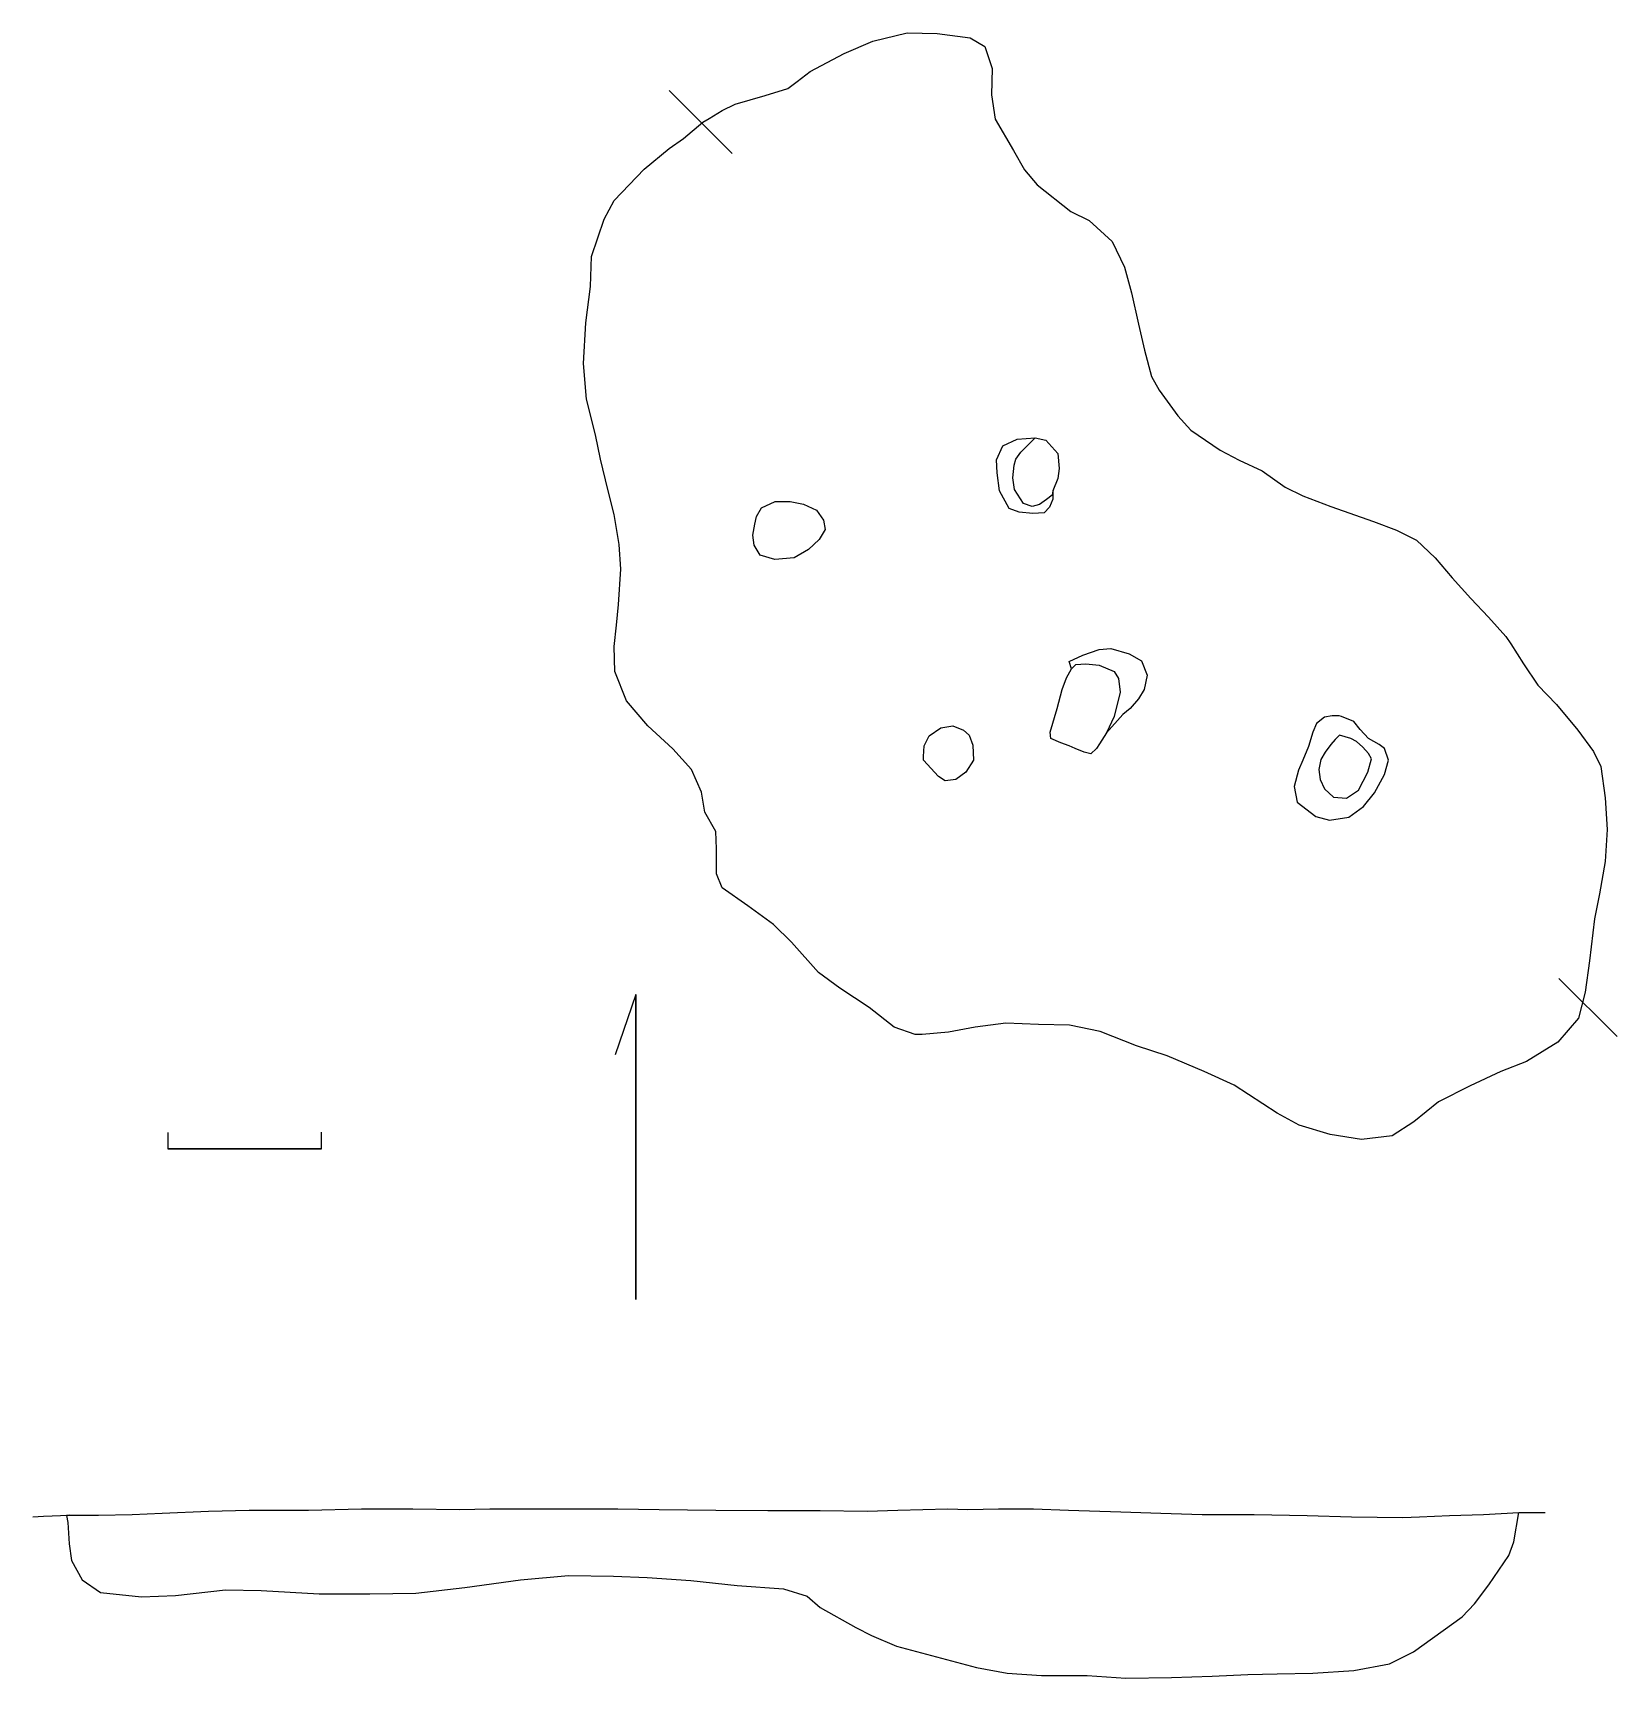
# Model space of a CAD drawing. Extents: x 2.6 to 15.2, y 6.3 to 19.4.
import ezdxf

# ---------------------------------------------------------------- set-up
doc = ezdxf.new("R2010")
doc.units = 0
doc.layers.add('LAYER1', color=7, linetype='CONTINUOUS')

msp = doc.modelspace()

# ---------------------------------------------------------------- linework, layer by layer
at = {"layer": 'LAYER1', "color": 7, "linetype": 'CONTINUOUS'}
for points in [[(7.8973, 18.6714), (7.9472, 18.7013), (8.0519, 18.7661), (8.1566, 18.816), (8.3959, 18.8858), (8.5754, 18.9406), (8.6502, 18.9955), (8.7549, 19.0753), (9.0241, 19.2198), (9.2534, 19.3196), (9.5277, 19.3844), (9.767, 19.3794), (10.0312, 19.3445), (10.1459, 19.2747), (10.2057, 19.1002), (10.2007, 18.8908), (10.2306, 18.6963), (10.3752, 18.4471), (10.465, 18.2925), (10.5647, 18.1729), (10.8339, 17.9585), (10.9785, 17.8887), (11.163, 17.7192), (11.2627, 17.5147), (11.3175, 17.3103), (11.3724, 17.061), (11.4222, 16.8516), (11.4771, 16.6422), (11.5369, 16.5326), (11.6865, 16.3281), (11.7912, 16.2135), (12.0255, 16.0539), (12.1751, 15.9742), (12.3595, 15.8894), (12.544, 15.7598), (12.6836, 15.69), (12.908, 15.6052), (13.247, 15.4856), (13.4315, 15.4158), (13.591, 15.336), (13.7406, 15.1964), (13.8752, 15.0369), (14.0248, 14.8723), (14.1644, 14.7228), (14.304, 14.5682), (14.3438, 14.5084), (14.4436, 14.3488), (14.5582, 14.1793), (14.7078, 14.0248), (14.8773, 13.8203), (15.002, 13.6508), (15.0618, 13.5312), (15.0967, 13.2819), (15.1116, 13.0276), (15.0967, 12.7733), (15.0518, 12.5141), (15.0119, 12.3147), (14.972, 11.9806), (14.9371, 11.7313), (14.8823, 11.5219), (14.7178, 11.3325), (14.4685, 11.1779), (14.2641, 11.0982), (14.0198, 10.9835), (13.7655, 10.8539), (13.5711, 10.6943), (13.3966, 10.5846), (13.1523, 10.5547), (12.903, 10.5946), (12.6537, 10.6694), (12.4792, 10.7641), (12.1352, 10.9885), (11.8959, 11.0982), (11.6017, 11.2228), (11.3574, 11.3026), (11.0682, 11.4172), (10.8239, 11.4671), (10.5747, 11.4721), (10.3154, 11.482), (10.0711, 11.4521), (9.8567, 11.4123), (9.6473, 11.3923), (9.5925, 11.3923), (9.423, 11.4521), (9.2235, 11.6067), (8.9892, 11.7613), (8.8197, 11.8859), (8.6053, 12.1302), (8.4607, 12.2698), (8.2563, 12.4194), (8.0519, 12.5639), (8.007, 12.6736), (8.007, 12.8731), (8.002, 13.0127), (7.9123, 13.1672), (7.8874, 13.3268), (7.8076, 13.5062), (7.658, 13.6708), (7.4586, 13.8552), (7.2891, 14.0547), (7.1944, 14.289), (7.1894, 14.4884), (7.2093, 14.6579), (7.2243, 14.8225), (7.2442, 15.1066), (7.2293, 15.3011), (7.1894, 15.5404), (7.1395, 15.7398), (7.0797, 15.9841), (7.0398, 16.1786), (6.97, 16.4628), (6.9451, 16.7469), (6.965, 17.071), (6.9999, 17.3602), (7.0099, 17.5995), (7.1096, 17.8986), (7.1894, 18.0482), (7.4287, 18.2975), (7.6281, 18.462), (7.7428, 18.5418), (7.8973, 18.6714)], [(10.6943, 15.7348), (10.6893, 15.7299), (10.6893, 15.6651), (10.6644, 15.6002), (10.6195, 15.5554), (10.5298, 15.5504), (10.4201, 15.5604), (10.3403, 15.5903), (10.2655, 15.7299), (10.2456, 15.8745), (10.2406, 15.9791), (10.2905, 16.0888), (10.4051, 16.1437), (10.5497, 16.1536), (10.6345, 16.1337), (10.7292, 16.029), (10.7392, 15.9093), (10.7292, 15.8296), (10.6893, 15.7299)], [(10.6893, 15.7299), (10.6843, 15.695), (10.6395, 15.6601), (10.5846, 15.6202), (10.5248, 15.6052), (10.455, 15.6301), (10.3852, 15.7398), (10.3702, 15.8346), (10.3802, 15.9343), (10.3952, 15.9841), (10.4351, 16.039), (10.4799, 16.0838), (10.5497, 16.1536)], [(8.2962, 15.3759), (8.3111, 15.4656), (8.3261, 15.5254), (8.366, 15.5952), (8.4757, 15.6451), (8.5953, 15.6451), (8.7, 15.6252), (8.8047, 15.5753), (8.8596, 15.4955), (8.8745, 15.4208), (8.8247, 15.341), (8.7399, 15.2612), (8.6252, 15.1964), (8.4707, 15.1814), (8.356, 15.2163), (8.3062, 15.2961), (8.2962, 15.3759)], [(10.8389, 14.3089), (10.819, 14.3688), (10.9286, 14.4186), (11.0583, 14.4635), (11.153, 14.4735), (11.2976, 14.4286), (11.3973, 14.3738), (11.4422, 14.2591), (11.4172, 14.1444), (11.3724, 14.0696), (11.3076, 13.9948), (11.2477, 13.945), (11.1181, 13.8004)], [(10.6744, 13.7555), (10.6694, 13.8054), (10.7242, 13.9948), (10.7641, 14.1444), (10.799, 14.2391), (10.8389, 14.3089), (10.8738, 14.3438), (10.9536, 14.3488), (11.0583, 14.3389), (11.1779, 14.289), (11.2128, 14.2342), (11.2278, 14.1245), (11.1779, 13.93), (11.1181, 13.8004), (11.0633, 13.7107), (11.0383, 13.6758), (10.9935, 13.6309), (10.9386, 13.6458), (10.8688, 13.6758), (10.819, 13.6957), (10.7541, 13.7206), (10.6744, 13.7555)], [(12.9927, 13.93), (12.9728, 13.935), (12.9179, 13.935), (12.8581, 13.925), (12.7933, 13.8752), (12.7634, 13.8054), (12.7285, 13.6907), (12.6836, 13.581), (12.6487, 13.5013), (12.6138, 13.3716), (12.6387, 13.247), (12.7883, 13.1323), (12.898, 13.1024), (13.0525, 13.1273), (13.1672, 13.2121), (13.257, 13.3218), (13.3367, 13.4664), (13.3666, 13.581), (13.3367, 13.6758), (13.2919, 13.7057), (13.2071, 13.7555), (13.1423, 13.8253), (13.0924, 13.8901), (12.9927, 13.93)], [(9.6573, 13.581), (9.6573, 13.6109), (9.6623, 13.6957), (9.7022, 13.7755), (9.7969, 13.8403), (9.8916, 13.8552), (9.9764, 13.8203), (10.0212, 13.7805), (10.0512, 13.7007), (10.0561, 13.581), (9.9963, 13.4863), (9.9165, 13.4265), (9.8318, 13.4165), (9.7769, 13.4514), (9.6573, 13.581)], [(12.9778, 13.7805), (12.9429, 13.7456), (12.908, 13.7057), (12.8631, 13.6458), (12.8282, 13.586), (12.8132, 13.5062), (12.8232, 13.4265), (12.8581, 13.3517), (12.9279, 13.2869), (13.0326, 13.2769), (13.1273, 13.3417), (13.2021, 13.4863), (13.232, 13.591), (13.2071, 13.6359), (13.1622, 13.6857), (13.1124, 13.7306), (13.0675, 13.7555), (12.9778, 13.7805)], [(7.3639, 11.7114), (7.1972, 11.2305)], [(7.3639, 11.7114), (7.3639, 9.2784)], [(7.3639, 9.2784), (7.3639, 11.7114)], [(3.6296, 10.6108), (3.6296, 10.4799)], [(4.8561, 10.4799), (4.8561, 10.6121)], [(3.6296, 10.4799), (4.8561, 10.4799)], [(4.8561, 10.4799), (3.6296, 10.4799)], [(2.5527, 7.5434), (2.6374, 7.5483), (2.8418, 7.5583), (3.0762, 7.5583), (3.3454, 7.5633), (3.5847, 7.5733), (3.9537, 7.5882), (4.2777, 7.5982), (4.7514, 7.5982), (5.1751, 7.6082), (5.584, 7.6082), (5.9579, 7.6032), (6.1972, 7.6082), (6.5811, 7.6082), (6.9052, 7.6082), (7.2193, 7.6082), (7.5483, 7.6032), (8.002, 7.5982), (8.4158, 7.5932), (8.8346, 7.5932), (9.2086, 7.5882), (9.4529, 7.5982), (9.8517, 7.6082), (10.0113, 7.6032), (10.2556, 7.6082), (10.5348, 7.6082), (10.814, 7.5982), (11.2328, 7.5832), (11.5519, 7.5733), (11.8809, 7.5633), (12.2947, 7.5633), (12.7185, 7.5533), (13.0725, 7.5434), (13.4813, 7.5384), (13.6159, 7.5434), (13.8552, 7.5533), (14.1245, 7.5633), (14.4087, 7.5783), (14.6181, 7.5783)], [(2.8418, 7.5583), (2.8219, 7.5533), (2.8319, 7.4985), (2.8418, 7.329), (2.8618, 7.1944), (2.9465, 7.0398), (3.0911, 6.9401), (3.4202, 6.9052), (3.6894, 6.9152), (4.0883, 6.96), (4.3725, 6.955), (4.8361, 6.9301), (5.24, 6.9301), (5.6089, 6.9351), (5.9978, 6.98), (6.4415, 7.0398), (6.8254, 7.0747), (7.1844, 7.0697), (7.4536, 7.0597), (7.8026, 7.0348), (8.1716, 6.9949), (8.5405, 6.97), (8.7299, 6.9102), (8.8346, 6.8204), (9.1188, 6.6609), (9.2435, 6.5961), (9.4429, 6.5113), (9.8019, 6.4166), (10.0811, 6.3418), (10.3254, 6.2969), (10.5996, 6.277), (10.9635, 6.277), (11.2726, 6.257), (11.6366, 6.262), (11.9607, 6.272), (12.2449, 6.287), (12.4792, 6.2919), (12.7634, 6.2969), (13.0924, 6.3169), (13.3766, 6.3717), (13.5661, 6.4664), (13.955, 6.7456), (14.0547, 6.8503), (14.1693, 6.9999), (14.3289, 7.2342), (14.3688, 7.3439), (14.4087, 7.5783)]]:
    msp.add_lwpolyline(points, dxfattribs=at)
at = {"layer": 'LAYER1', "color": 3, "linetype": 'CONTINUOUS'}
for points in [[(7.6281, 18.9257), (8.1317, 18.4231)], [(14.7277, 11.8401), (15.1914, 11.3773)]]:
    msp.add_lwpolyline(points, dxfattribs=at)

doc.saveas('drawing.dxf')
